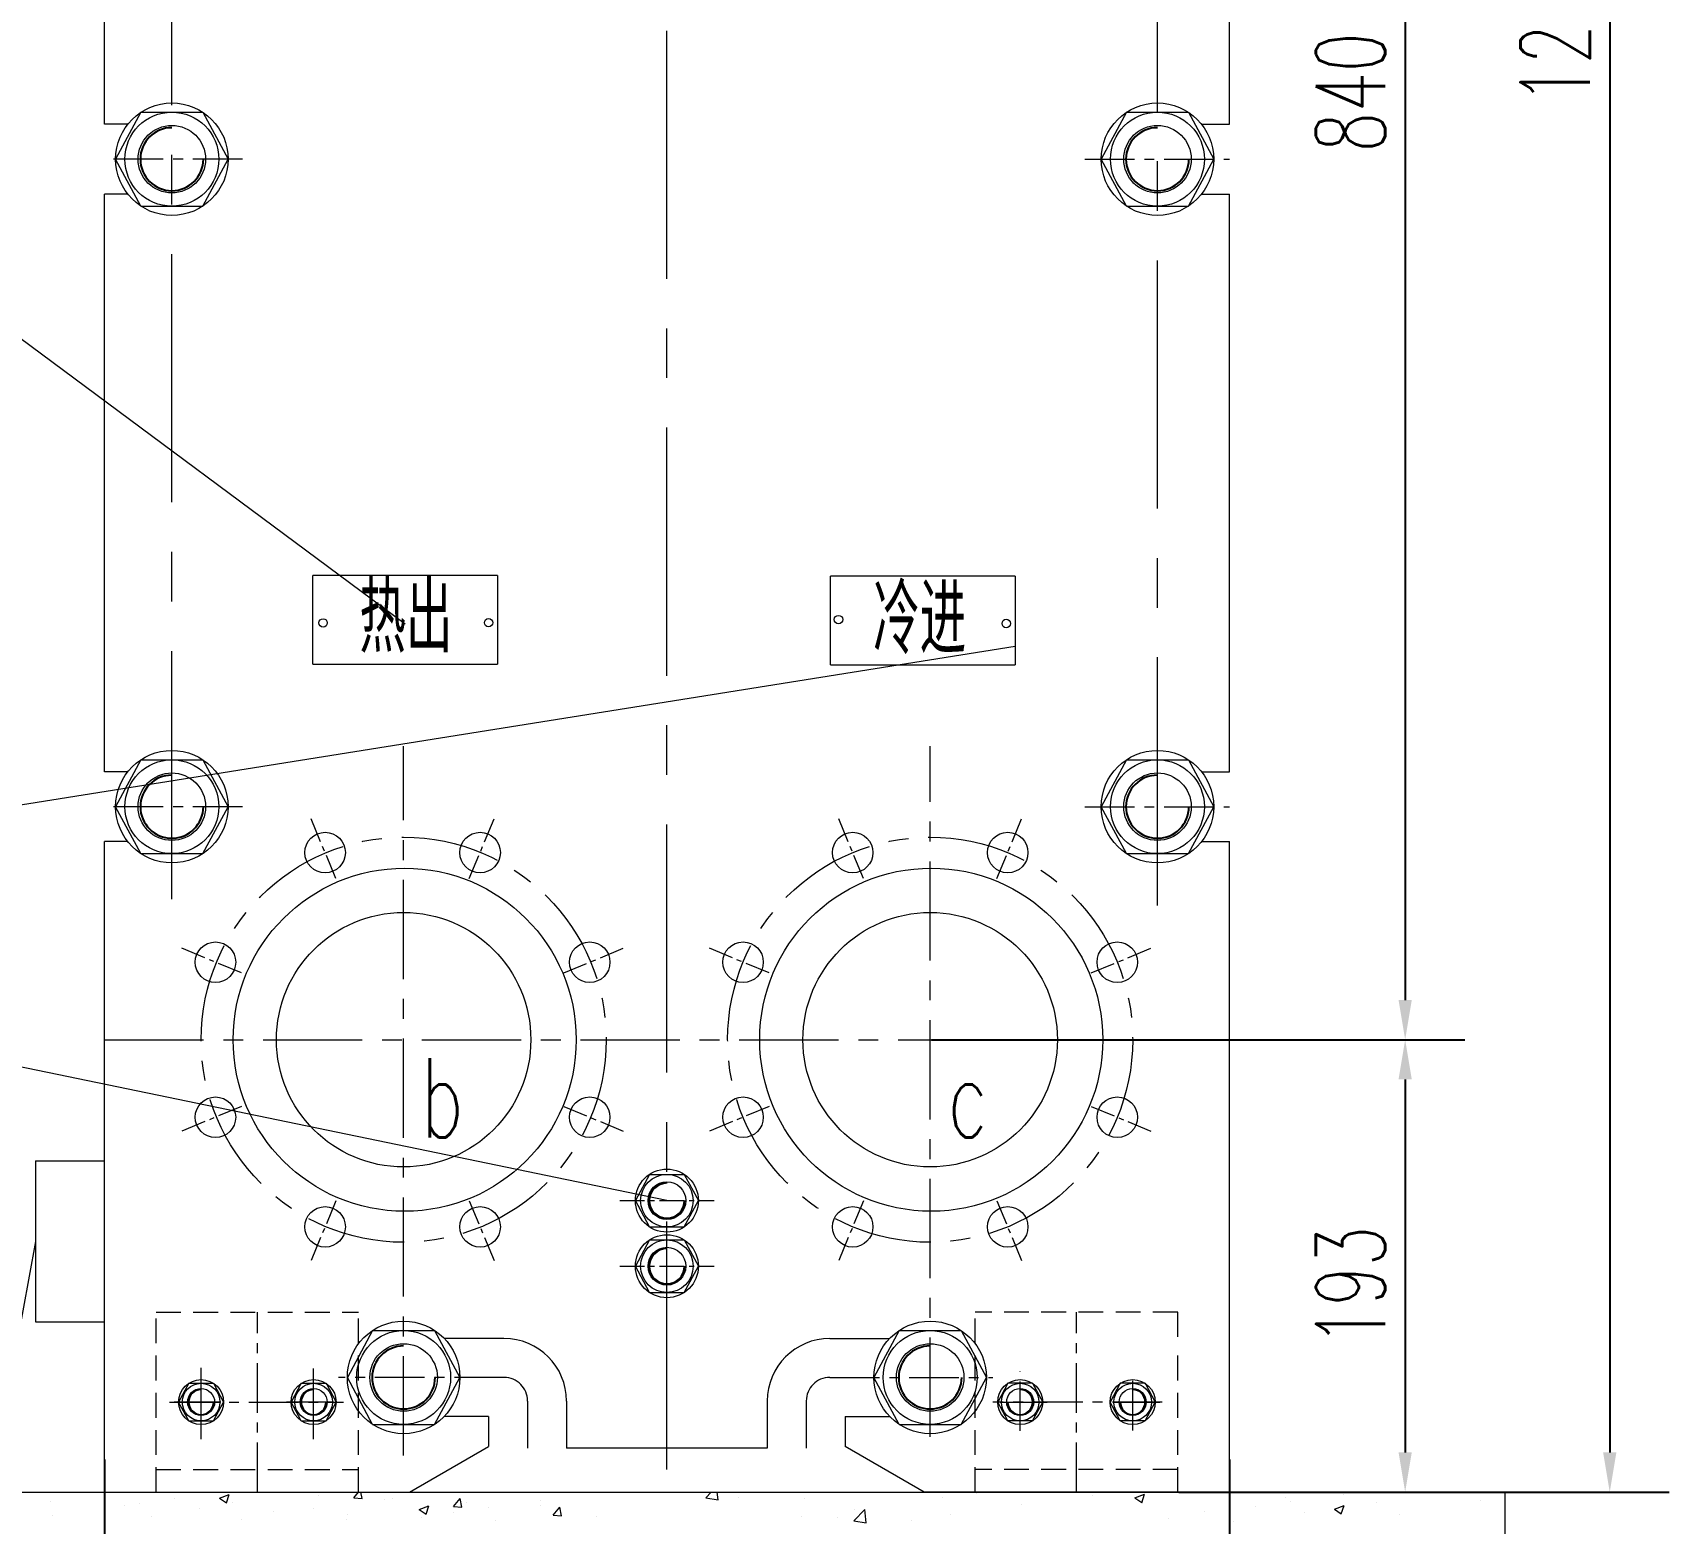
# Model space of a CAD drawing. Header units: millimetres. Extents: x 3108 to 3702, y 1162 to 1582.
# Drawn here: x 3382.7 to 3465.2, y 1378.5 to 1453.6 of the extents above; entities that cross this region are included whole.
import ezdxf

# ---------------------------------------------------------------- set-up
doc = ezdxf.new("R2010")
doc.units = ezdxf.units.MM
doc.linetypes.add('CENTERX2', pattern=[4, 2.5, -0.5, 0.5, -0.5])
doc.linetypes.add('HIDDEN', pattern=[0.375, 0.25, -0.125])
doc.layers.get('DEFPOINTS').update_dxf_attribs({"lineweight": 18})
for name, color, linetype, lineweight, true_color in [('1', 1, 'Continuous', 18, 0xff0000), ('2', 2, 'Continuous', 18, 0xffff00), ('3', 3, 'CENTERX2', 18, 0x00ff00), ('5', 6, 'HIDDEN', 18, 0xff00ff)]:
    doc.layers.add(name, color=color, linetype=linetype, lineweight=lineweight, true_color=true_color)
doc.styles.add('HZ', font='txt.shx', dxfattribs={"width": 0.67, "bigfont": 'hztxt.shx'})
doc.styles.get("Standard").update_dxf_attribs({"font": 'arial.ttf'})
doc.dimstyles.new('ISO-25', dxfattribs={"dimtxt": 2.5, "dimasz": 2.5, "dimexe": 1.25, "dimexo": 0.625, "dimtad": 1, "dimtxsty": 'Standard', "dimcen": 2.5, "dimadec": 0, "dimazin": 0, "dimtfac": 1, "dimtmove": 0, "dimatfit": 3, "dimfxl": 0, "dimarcsym": 0})

# ---------------------------------------------------------------- blocks, each defined once
blk = doc.blocks.new('*D41')
at = {"layer": '2', "color": 0, "lineweight": -2, "ltscale": 0.5, "transparency": 16777216}
for p, q in [((3428.008, 1502.866), (3454.882, 1502.866)), ((3451.882, 1500.866), (3451.882, 1404.848)), ((3428.008, 1402.848), (3454.882, 1402.848))]:
    blk.add_line(p, q, dxfattribs=at)
at = {"layer": '2', "color": 0, "ltscale": 0.5, "transparency": 16777216}
for points in [[(3451.549, 1500.866), (3452.215, 1500.866), (3451.882, 1502.866)], [(3451.549, 1404.848), (3452.215, 1404.848), (3451.882, 1402.848)]]:
    blk.add_solid(points, dxfattribs=at)
at = {"layer": 'DEFPOINTS', "color": 0, "ltscale": 0.5, "transparency": 16777216}
for p in [(3427.945, 1502.866), (3427.945, 1402.848), (3451.882, 1402.848)]:
    blk.add_point(p, dxfattribs=at)
at = {"layer": '2', "color": 0, "ltscale": 0.5, "transparency": 16777216, "insert": (3449.132, 1450.589), "char_height": 3.5, "attachment_point": 5, "rotation": 90, "style": 'HZ'}
blk.add_mtext('\\A1;840', dxfattribs=at)
blk = doc.blocks.new('*D42')
at = {"layer": '2', "color": 0, "lineweight": -2, "ltscale": 0.5, "transparency": 16777216}
for p, q in [((3421.544, 1531.103), (3465.191, 1531.103)), ((3462.191, 1529.103), (3462.191, 1382.054)), ((3443.09, 1380.054), (3465.191, 1380.054))]:
    blk.add_line(p, q, dxfattribs=at)
at = {"layer": '2', "color": 0, "ltscale": 0.5, "transparency": 16777216}
for points in [[(3461.858, 1529.103), (3462.525, 1529.103), (3462.191, 1531.103)], [(3461.858, 1382.054), (3462.525, 1382.054), (3462.191, 1380.054)]]:
    blk.add_solid(points, dxfattribs=at)
at = {"layer": 'DEFPOINTS', "color": 0, "ltscale": 0.5, "transparency": 16777216}
for p in [(3421.481, 1531.103), (3443.027, 1380.054), (3462.191, 1380.054)]:
    blk.add_point(p, dxfattribs=at)
at = {"layer": '2', "color": 0, "ltscale": 0.5, "transparency": 16777216, "insert": (3459.441, 1454.007), "char_height": 3.5, "attachment_point": 5, "rotation": 90, "style": 'HZ'}
blk.add_mtext('\\A1;1254', dxfattribs=at)
blk = doc.blocks.new('*D43')
at = {"layer": '2', "color": 0, "lineweight": -2, "ltscale": 0.5, "transparency": 16777216}
for p, q in [((3386.327, 1381.693), (3386.327, 1366.237)), ((3443.027, 1381.693), (3443.027, 1366.237)), ((3388.327, 1369.237), (3441.027, 1369.237))]:
    blk.add_line(p, q, dxfattribs=at)
at = {"layer": '2', "color": 0, "ltscale": 0.5, "transparency": 16777216}
for points in [[(3388.327, 1369.57), (3388.327, 1368.903), (3386.327, 1369.237)], [(3441.027, 1369.57), (3441.027, 1368.903), (3443.027, 1369.237)]]:
    blk.add_solid(points, dxfattribs=at)
at = {"layer": 'DEFPOINTS', "color": 0, "ltscale": 0.5, "transparency": 16777216}
for p in [(3386.327, 1381.755), (3443.027, 1381.755), (3443.027, 1369.237)]:
    blk.add_point(p, dxfattribs=at)
at = {"layer": '2', "color": 0, "ltscale": 0.5, "transparency": 16777216, "insert": (3416.246, 1371.987), "char_height": 3.5, "attachment_point": 5, "style": 'HZ'}
blk.add_mtext('\\A1;480', dxfattribs=at)
blk = doc.blocks.new('*D44')
at = {"layer": '2', "color": 0, "lineweight": -2, "ltscale": 0.5, "transparency": 16777216}
for p, q in [((3428.008, 1402.848), (3454.882, 1402.848)), ((3451.882, 1400.848), (3451.882, 1382.054)), ((3440.482, 1380.054), (3454.882, 1380.054))]:
    blk.add_line(p, q, dxfattribs=at)
at = {"layer": '2', "color": 0, "ltscale": 0.5, "transparency": 16777216}
for points in [[(3451.549, 1400.848), (3452.215, 1400.848), (3451.882, 1402.848)], [(3451.549, 1382.054), (3452.215, 1382.054), (3451.882, 1380.054)]]:
    blk.add_solid(points, dxfattribs=at)
at = {"layer": 'DEFPOINTS', "color": 0, "ltscale": 0.5, "transparency": 16777216}
for p in [(3427.945, 1402.848), (3440.419, 1380.054), (3451.882, 1380.054)]:
    blk.add_point(p, dxfattribs=at)
at = {"layer": '2', "color": 0, "ltscale": 0.5, "transparency": 16777216, "insert": (3449.132, 1390.435), "char_height": 3.5, "attachment_point": 5, "rotation": 90, "style": 'HZ'}
blk.add_mtext('\\A1;193', dxfattribs=at)

msp = doc.modelspace()

# ---------------------------------------------------------------- linework, layer by layer
at = {"color": 2, "linetype": 'Continuous', "ltscale": 0.25}
for centre, radius, start, end in [((3389.72922, 1447.21478), 1.5876, 90, 0), ((3439.39842, 1447.21478), 1.5876, 90, 0), ((3389.72922, 1414.58943), 1.5876, 90, 0), ((3439.39842, 1414.58943), 1.5876, 90, 0), ((3414.67722, 1394.73956), 0.88906, 90, 0), ((3414.67722, 1391.43525), 0.88906, 90, 0), ((3401.40953, 1385.8317), 1.5876, 90, 0), ((3427.94502, 1385.8317), 1.5876, 90, 0), ((3391.20342, 1384.59026), 0.63504, 90, 0), ((3396.87342, 1384.59026), 0.63504, 90, 0), ((3432.48102, 1384.59026), 0.63504, 180, 90), ((3438.15102, 1384.59026), 0.63504, 180, 90)]:
    msp.add_arc(centre, radius, start, end, dxfattribs=at)
at = {"layer": '1', "ltscale": 200}
for p, q in [((3386.32722, 1448.97248), (3386.32722, 1476.43453)), ((3443.02722, 1448.97248), (3443.02722, 1475.66897)), ((3386.32722, 1448.97248), (3386.32722, 1451.00948)), ((3387.50487, 1448.97248), (3386.32722, 1448.97248)), ((3441.62277, 1448.97248), (3443.02722, 1448.97248)), ((3386.32722, 1434.76976), (3386.32722, 1445.45708)), ((3386.32722, 1434.76976), (3386.32722, 1445.45708)), ((3387.50487, 1445.45708), (3386.32722, 1445.45708)), ((3441.62277, 1445.45708), (3443.02722, 1445.45708)), ((3443.02722, 1434.76976), (3443.02722, 1445.45708)), ((3386.32722, 1416.34713), (3386.32722, 1441.31571)), ((3443.02722, 1416.34713), (3443.02722, 1441.31571)), ((3386.32722, 1416.34713), (3386.32722, 1431.25436)), ((3443.02722, 1416.34713), (3443.02722, 1417.99143)), ((3387.50487, 1416.34713), (3386.32722, 1416.34713)), ((3441.62277, 1416.34713), (3443.02722, 1416.34713)), ((3387.50487, 1412.83173), (3386.32722, 1412.83173)), ((3386.32722, 1398.48176), (3386.32722, 1412.83173)), ((3386.32722, 1396.72406), (3386.32722, 1412.83173)), ((3441.62277, 1412.83173), (3443.02722, 1412.83173)), ((3443.02722, 1395.07976), (3443.02722, 1412.83173)), ((3386.32722, 1380.05426), (3386.32722, 1398.01381)), ((3443.02722, 1380.05426), (3443.02722, 1397.66187)), ((3386.32722, 1395.07976), (3386.32722, 1396.72406)), ((3386.32722, 1395.07976), (3386.32722, 1396.72406)), ((3386.32722, 1380.05426), (3401.70778, 1380.05426)), ((3388.02822, 1380.05426), (3400.27542, 1380.05426)), ((3443.02722, 1380.05426), (3427.64666, 1380.05426)), ((3441.32622, 1380.05426), (3429.07902, 1380.05426))]:
    msp.add_line(p, q, dxfattribs=at)
at = {"layer": '1', "ltscale": 0.25}
for p, q in [((3388.16812, 1449.58126), (3386.89422, 1447.21478)), ((3388.16812, 1449.58126), (3391.29032, 1449.58126)), ((3391.29032, 1449.58126), (3392.56422, 1447.21478)), ((3437.83732, 1449.58126), (3436.56342, 1447.21478)), ((3437.83732, 1449.58126), (3440.95952, 1449.58126)), ((3440.95952, 1449.58126), (3442.23342, 1447.21478)), ((3388.16812, 1444.84831), (3386.89422, 1447.21478)), ((3391.29032, 1444.84831), (3392.56422, 1447.21478)), ((3437.83732, 1444.84831), (3436.56342, 1447.21478)), ((3440.95952, 1444.84831), (3442.23342, 1447.21478)), ((3388.16812, 1444.84831), (3391.29032, 1444.84831)), ((3437.83732, 1444.84831), (3440.95952, 1444.84831)), ((3406.14055, 1426.23897), (3396.82621, 1426.23897)), ((3396.82621, 1421.77227), (3396.82621, 1426.23897)), ((3406.14055, 1426.23897), (3406.14055, 1421.77227)), ((3422.91577, 1421.72943), (3422.91577, 1426.19613)), ((3432.23011, 1426.19613), (3422.91577, 1426.19613)), ((3432.23011, 1426.19613), (3432.23011, 1421.72943)), ((3396.82621, 1421.77227), (3406.14055, 1421.77227)), ((3422.91577, 1421.72943), (3432.23011, 1421.72943)), ((3388.16812, 1416.9559), (3386.89422, 1414.58943)), ((3388.16812, 1416.9559), (3391.29032, 1416.9559)), ((3391.29032, 1416.9559), (3392.56422, 1414.58943)), ((3437.83732, 1416.9559), (3436.56342, 1414.58943)), ((3437.83732, 1416.9559), (3440.95952, 1416.9559)), ((3440.95952, 1416.9559), (3442.23342, 1414.58943)), ((3388.16812, 1412.22295), (3386.89422, 1414.58943)), ((3391.29032, 1412.22295), (3392.56422, 1414.58943)), ((3437.83732, 1412.22295), (3436.56342, 1414.58943)), ((3440.95952, 1412.22295), (3442.23342, 1414.58943)), ((3388.16812, 1412.22295), (3391.29032, 1412.22295)), ((3437.83732, 1412.22295), (3440.95952, 1412.22295)), ((3413.80301, 1396.06479), (3413.08962, 1394.73956)), ((3413.80301, 1396.06479), (3415.55143, 1396.06479)), ((3415.55143, 1396.06479), (3416.26482, 1394.73956)), ((3413.80301, 1393.41434), (3413.08962, 1394.73956)), ((3415.55143, 1393.41434), (3416.26482, 1394.73956)), ((3413.80301, 1393.41434), (3415.55143, 1393.41434)), ((3413.80301, 1392.76047), (3413.08962, 1391.43525)), ((3413.80301, 1392.76047), (3415.55143, 1392.76047)), ((3415.55143, 1392.76047), (3416.26482, 1391.43525)), ((3413.80301, 1390.11002), (3413.08962, 1391.43525)), ((3415.55143, 1390.11002), (3416.26482, 1391.43525)), ((3413.80301, 1390.11002), (3415.55143, 1390.11002)), ((3399.84843, 1388.19818), (3398.57453, 1385.8317)), ((3399.84843, 1388.19818), (3402.97063, 1388.19818)), ((3402.97063, 1388.19818), (3404.24453, 1385.8317)), ((3426.38392, 1388.19818), (3425.11002, 1385.8317)), ((3426.38392, 1388.19818), (3429.50612, 1388.19818)), ((3429.50612, 1388.19818), (3430.78002, 1385.8317)), ((3406.46672, 1387.79508), (3403.45461, 1387.79508)), ((3422.88772, 1387.79508), (3425.89994, 1387.79508)), ((3399.84843, 1383.46523), (3398.57453, 1385.8317)), ((3402.97063, 1383.46523), (3404.24453, 1385.8317)), ((3426.38392, 1383.46523), (3425.11002, 1385.8317)), ((3429.50612, 1383.46523), (3430.78002, 1385.8317)), ((3390.57898, 1385.53685), (3390.06942, 1384.59026)), ((3390.57898, 1385.53685), (3391.82786, 1385.53685)), ((3391.82786, 1385.53685), (3392.33742, 1384.59026)), ((3396.24898, 1385.53685), (3395.73942, 1384.59026)), ((3396.24898, 1385.53685), (3397.49786, 1385.53685)), ((3397.49786, 1385.53685), (3398.00742, 1384.59026)), ((3431.85658, 1385.53685), (3431.34702, 1384.59026)), ((3433.10546, 1385.53685), (3431.85658, 1385.53685)), ((3433.10546, 1385.53685), (3433.61502, 1384.59026)), ((3437.52658, 1385.53685), (3437.01702, 1384.59026)), ((3438.77546, 1385.53685), (3437.52658, 1385.53685)), ((3438.77546, 1385.53685), (3439.28502, 1384.59026)), ((3390.57898, 1383.64367), (3390.06942, 1384.59026)), ((3391.82786, 1383.64367), (3392.33742, 1384.59026)), ((3396.24898, 1383.64367), (3395.73942, 1384.59026)), ((3397.49786, 1383.64367), (3398.00742, 1384.59026)), ((3409.62003, 1384.64178), (3409.62003, 1382.26192)), ((3419.73441, 1384.64178), (3419.73441, 1382.26192)), ((3431.85658, 1383.64367), (3431.34702, 1384.59026)), ((3433.10546, 1383.64367), (3433.61502, 1384.59026)), ((3437.52658, 1383.64367), (3437.01702, 1384.59026)), ((3438.77546, 1383.64367), (3439.28502, 1384.59026)), ((3390.57898, 1383.64367), (3391.82786, 1383.64367)), ((3396.24898, 1383.64367), (3397.49786, 1383.64367)), ((3399.84843, 1383.46523), (3402.97063, 1383.46523)), ((3405.69327, 1383.86832), (3403.45461, 1383.86832)), ((3405.69327, 1383.86832), (3405.69327, 1382.35528)), ((3423.66117, 1383.86832), (3423.66117, 1382.35528)), ((3423.66117, 1383.86832), (3425.89994, 1383.86832)), ((3426.38392, 1383.46523), (3429.50612, 1383.46523)), ((3433.10546, 1383.64367), (3431.85658, 1383.64367)), ((3438.77546, 1383.64367), (3437.52658, 1383.64367)), ((3401.70778, 1380.05426), (3405.69327, 1382.35528)), ((3419.73441, 1382.26192), (3409.62003, 1382.26192)), ((3427.64666, 1380.05426), (3423.66117, 1382.35528))]:
    msp.add_line(p, q, dxfattribs=at)
at = {"layer": '1'}
for p, q in [((3382.85372, 1396.73963), (3382.85372, 1388.62508)), ((3382.85372, 1396.73963), (3386.32722, 1396.73963)), ((3382.85372, 1388.62508), (3386.32722, 1388.62508))]:
    msp.add_line(p, q, dxfattribs=at)
at = {"layer": '1', "lineweight": 0}
for p, q in [((3372.44356, 1380.05426), (3456.91088, 1380.05426)), ((3456.91088, 1380.05426), (3456.91088, 1364.21464))]:
    msp.add_line(p, q, dxfattribs=at)
at = {"layer": '1', "ltscale": 0.25}
for centre, radius in [((3389.72922, 1447.21478), 2.835), ((3439.39842, 1447.21478), 2.835), ((3389.72922, 1447.21478), 2.36647), ((3439.39842, 1447.21478), 2.36647), ((3389.72922, 1447.21478), 1.701), ((3439.39842, 1447.21478), 1.701), ((3397.34995, 1423.84854), 0.21336), ((3405.69115, 1423.86135), 0.21336), ((3423.32485, 1424.01465), 0.21336), ((3431.78071, 1423.81851), 0.21336), ((3389.72922, 1414.58943), 2.835), ((3389.72922, 1414.58943), 2.36647), ((3439.39842, 1414.58943), 2.835), ((3439.39842, 1414.58943), 2.36647), ((3389.72922, 1414.58943), 1.701), ((3439.39842, 1414.58943), 1.701), ((3397.45125, 1412.27678), 1.0206), ((3405.26259, 1412.27678), 1.0206), ((3424.03935, 1412.27678), 1.0206), ((3431.85069, 1412.27678), 1.0206), ((3401.46192, 1402.84766), 8.6436), ((3427.99752, 1402.84766), 8.6436), ((3391.92781, 1406.75333), 1.0206), ((3410.78603, 1406.75333), 1.0206), ((3418.51591, 1406.75333), 1.0206), ((3437.37413, 1406.75333), 1.0206), ((3391.92781, 1398.94199), 1.0206), ((3410.78603, 1398.94199), 1.0206), ((3418.51591, 1398.94199), 1.0206), ((3437.37413, 1398.94199), 1.0206), ((3414.67722, 1394.73956), 1.5876), ((3414.67722, 1394.73956), 1.32523), ((3414.67722, 1394.73956), 0.95256), ((3397.45125, 1393.41855), 1.0206), ((3405.26259, 1393.41855), 1.0206), ((3424.03935, 1393.41855), 1.0206), ((3431.85069, 1393.41855), 1.0206), ((3414.67722, 1391.43525), 1.5876), ((3414.67722, 1391.43525), 1.32523), ((3414.67722, 1391.43525), 0.95256), ((3401.40953, 1385.8317), 2.835), ((3401.40953, 1385.8317), 2.36647), ((3427.94502, 1385.8317), 2.835), ((3427.94502, 1385.8317), 2.36647), ((3401.40953, 1385.8317), 1.701), ((3427.94502, 1385.8317), 1.701), ((3391.20342, 1384.59026), 1.134), ((3396.87342, 1384.59026), 1.134), ((3432.48102, 1384.59026), 1.134), ((3438.15102, 1384.59026), 1.134), ((3391.20342, 1384.59026), 0.94659), ((3391.20342, 1384.59026), 0.6804), ((3396.87342, 1384.59026), 0.94659), ((3396.87342, 1384.59026), 0.6804), ((3432.48102, 1384.59026), 0.94659), ((3432.48102, 1384.59026), 0.6804), ((3438.15102, 1384.59026), 0.94659), ((3438.15102, 1384.59026), 0.6804)]:
    msp.add_circle(centre, radius, dxfattribs=at)
at = {"layer": '1', "lineweight": 0}
for centre in [(3401.40942, 1402.84766), (3427.94502, 1402.84766)]:
    msp.add_circle(centre, 6.41036, dxfattribs=at)
at = {"layer": '1', "ltscale": 200}
for centre in [(3414.67722, 1394.73956), (3414.67722, 1391.43525)]:
    msp.add_circle(centre, 0.95256, dxfattribs=at)
at = {"layer": '1', "ltscale": 0.25}
for centre, start, end in [((3406.46672, 1384.64178), 0, 90), ((3422.88772, 1384.64178), 90, 180)]:
    msp.add_arc(centre, 3.15331, start, end, dxfattribs=at)
at = {"layer": '2', "ltscale": 0.5}
for p, q in [((3401.48023, 1423.78029), (3372.02983, 1445.64087)), ((3432.23011, 1422.65976), (3372.02983, 1413.06894)), ((3414.67722, 1394.73956), (3372.02983, 1403.56016)), ((3382.85372, 1392.68235), (3364.33904, 1291.63673))]:
    msp.add_line(p, q, dxfattribs=at)
at = {"layer": '2'}
for p, q in [((3392.13555, 1379.7431), (3392.62568, 1379.93124)), ((3392.48282, 1379.50577), (3392.62476, 1379.92878)), ((3393.35879, 1380.02715), (3393.35879, 1380.02715)), ((3397.09555, 1379.86927), (3397.09555, 1379.86927)), ((3398.89835, 1379.77261), (3399.13468, 1380.05426)), ((3399.31583, 1379.73353), (3399.25667, 1380.05426)), ((3416.63144, 1379.7642), (3416.90975, 1380.05426)), ((3417.25304, 1379.66575), (3417.20784, 1380.05426)), ((3418.29669, 1379.8064), (3418.29669, 1379.8064)), ((3430.30424, 1379.99801), (3430.30424, 1379.99801)), ((3436.10688, 1379.88299), (3436.10688, 1379.88299)), ((3438.25673, 1379.75836), (3438.74686, 1379.9465)), ((3438.60401, 1379.521), (3438.74594, 1379.944)), ((3448.76259, 1379.90965), (3448.76259, 1379.90965)), ((3454.01704, 1380.03628), (3454.01704, 1380.03628)), ((3383.62445, 1379.56053), (3383.62445, 1379.56053)), ((3387.36121, 1379.40265), (3387.36121, 1379.40265)), ((3388.11306, 1379.48033), (3388.11306, 1379.48033)), ((3389.86544, 1379.71103), (3389.86544, 1379.71103)), ((3391.09797, 1379.24476), (3391.09797, 1379.24476)), ((3392.13555, 1379.7431), (3392.48375, 1379.50824)), ((3392.78763, 1379.52774), (3392.78763, 1379.52774)), ((3394.83472, 1379.08688), (3394.83472, 1379.08688)), ((3396.85078, 1379.20499), (3396.85078, 1379.20499)), ((3398.89835, 1379.77261), (3399.31675, 1379.73601)), ((3400.44484, 1379.69786), (3400.44484, 1379.69786)), ((3400.8323, 1379.71139), (3400.8323, 1379.71139)), ((3402.19546, 1379.18248), (3402.68559, 1379.37063)), ((3402.19546, 1379.18248), (3402.54366, 1378.94762)), ((3402.54273, 1378.94515), (3402.68466, 1379.36816)), ((3402.62954, 1379.39224), (3402.62954, 1379.39224)), ((3403.91917, 1379.33335), (3404.25663, 1379.73552)), ((3403.91917, 1379.33335), (3404.33757, 1379.29674)), ((3403.92028, 1379.04294), (3403.92028, 1379.04294)), ((3404.33665, 1379.29426), (3404.25572, 1379.73304)), ((3404.56906, 1379.5535), (3404.56906, 1379.5535)), ((3405.67266, 1379.27365), (3405.67266, 1379.27365)), ((3408.30582, 1379.39562), (3408.30582, 1379.39562)), ((3408.32379, 1379.62268), (3408.32379, 1379.62268)), ((3408.93999, 1378.89408), (3409.27745, 1379.29626)), ((3409.35748, 1378.85499), (3409.27654, 1379.29377)), ((3416.63144, 1379.7642), (3417.254, 1379.66765)), ((3421.63212, 1379.74549), (3421.63212, 1379.74549)), ((3424.10213, 1378.60557), (3424.64735, 1379.1738)), ((3424.13101, 1379.18529), (3424.13101, 1379.18529)), ((3424.72372, 1378.50711), (3424.64639, 1379.1719)), ((3428.55186, 1379.76731), (3428.55186, 1379.76731)), ((3432.57113, 1379.43486), (3432.57113, 1379.43486)), ((3438.25674, 1379.75836), (3438.60493, 1379.5235)), ((3441.75462, 1379.07252), (3441.75462, 1379.07252)), ((3444.35909, 1379.32992), (3444.35909, 1379.32992)), ((3445.83693, 1379.77325), (3445.83693, 1379.77325)), ((3446.11146, 1379.56063), (3446.11146, 1379.56063)), ((3446.78727, 1379.01857), (3446.78727, 1379.01857)), ((3448.31664, 1379.19775), (3448.80677, 1379.38589)), ((3448.31664, 1379.19775), (3448.66484, 1378.96288)), ((3448.66391, 1378.96038), (3448.80584, 1379.38338)), ((3450.42298, 1379.54341), (3450.42298, 1379.54341)), ((3455.67884, 1379.63775), (3455.67884, 1379.63775)), ((3383.69221, 1378.89831), (3383.69221, 1378.89831)), ((3388.70532, 1378.827), (3388.70532, 1378.827)), ((3393.21507, 1378.68015), (3393.21507, 1378.68015)), ((3398.54724, 1378.69151), (3398.54724, 1378.69151)), ((3398.57148, 1378.929), (3398.57148, 1378.929)), ((3402.30824, 1378.77111), (3402.30824, 1378.77111)), ((3406.04499, 1378.61323), (3406.04499, 1378.61323)), ((3408.93999, 1378.89408), (3409.35839, 1378.85748)), ((3411.12523, 1378.83344), (3411.12523, 1378.83344)), ((3421.47989, 1378.83626), (3421.47989, 1378.83626)), ((3423.25284, 1378.76408), (3423.25284, 1378.76408)), ((3424.10213, 1378.60557), (3424.72468, 1378.50901)), ((3426.9896, 1378.6062), (3426.9896, 1378.6062)), ((3428.97708, 1378.94199), (3428.97708, 1378.94199)), ((3439.93823, 1378.74791), (3439.93823, 1378.74791)), ((3443.25153, 1378.57044), (3443.25153, 1378.57044)), ((3451.59654, 1378.93702), (3451.59654, 1378.93702))]:
    msp.add_line(p, q, dxfattribs=at)
at = {"layer": '3', "ltscale": 5}
for p, q in [((3414.67722, 1381.18977), (3414.67722, 1532.84361)), ((3389.72922, 1409.93079), (3389.72922, 1486.04655)), ((3439.39842, 1409.61579), (3439.39842, 1485.20865))]:
    msp.add_line(p, q, dxfattribs=at)
at = {"layer": '3'}
for p, q in [((3393.29106, 1447.21478), (3386.43517, 1447.21478)), ((3435.73818, 1447.21478), (3443.02722, 1447.21478)), ((3393.29106, 1414.58943), (3386.43517, 1414.58943)), ((3435.73818, 1414.58943), (3443.02722, 1414.58943)), ((3394.03842, 1380.05426), (3394.03842, 1389.12626)), ((3435.31602, 1380.05426), (3435.31602, 1389.12626)), ((3396.87342, 1382.72259), (3396.87342, 1386.05275)), ((3406.46672, 1385.8317), (3398.1245, 1385.8317)), ((3422.88772, 1385.8317), (3431.10625, 1385.8317)), ((3432.48102, 1383.13521), (3432.48102, 1386.14997)), ((3438.15102, 1383.16167), (3438.15102, 1386.05275)), ((3389.6102, 1384.59026), (3398.37098, 1384.59026)), ((3407.65665, 1384.64178), (3407.65665, 1382.26192)), ((3421.69779, 1384.64178), (3421.69779, 1382.26192)), ((3439.63052, 1384.59026), (3431.10494, 1384.59026))]:
    msp.add_line(p, q, dxfattribs=at)
at = {"layer": '3', "ltscale": 2}
for p, q in [((3401.40942, 1381.90248), (3401.40942, 1417.63355)), ((3427.94502, 1382.83575), (3427.94502, 1417.63355)), ((3386.32722, 1402.84766), (3443.02722, 1402.84766))]:
    msp.add_line(p, q, dxfattribs=at)
at = {"layer": '3', "ltscale": 0.5}
for p, q in [((3397.99371, 1410.96718), (3396.69182, 1414.11022)), ((3404.72013, 1410.96718), (3406.02202, 1414.11022)), ((3424.58181, 1410.96718), (3423.27992, 1414.11022)), ((3431.30823, 1410.96718), (3432.61012, 1414.11022)), ((3393.2374, 1406.21088), (3390.09437, 1407.51276)), ((3409.47644, 1406.21088), (3412.61947, 1407.51276)), ((3419.8255, 1406.21088), (3416.68247, 1407.51276)), ((3436.06454, 1406.21088), (3439.20757, 1407.51276)), ((3393.2374, 1399.48445), (3390.09437, 1398.18256)), ((3409.47644, 1399.48445), (3412.61947, 1398.18256)), ((3419.8255, 1399.48445), (3416.68247, 1398.18256)), ((3436.06454, 1399.48445), (3439.20757, 1398.18256)), ((3397.99371, 1394.72815), (3396.69182, 1391.58511)), ((3404.72013, 1394.72815), (3406.02202, 1391.58511)), ((3412.30364, 1394.73956), (3417.05174, 1394.73956)), ((3424.58181, 1394.72815), (3423.27992, 1391.58511)), ((3431.30823, 1394.72815), (3432.61012, 1391.58511)), ((3412.30364, 1391.43525), (3417.05174, 1391.43525))]:
    msp.add_line(p, q, dxfattribs=at)
at = {"layer": '3', "ltscale": 200}
for p, q in [((3414.67722, 1382.45156), (3414.67722, 1392.52174)), ((3391.20342, 1382.99241), (3391.20342, 1386.31755)), ((3391.20342, 1382.72259), (3391.20342, 1386.05275)), ((3396.87342, 1383.03483), (3396.87342, 1386.27555))]:
    msp.add_line(p, q, dxfattribs=at)
at = {"layer": '3', "ltscale": 50}
for p, q in [((3392.20548, 1384.59026), (3389.83848, 1384.59026)), ((3397.87548, 1384.59026), (3395.50848, 1384.59026)), ((3431.47896, 1384.59026), (3433.84596, 1384.59026)), ((3437.14896, 1384.59026), (3439.51596, 1384.59026))]:
    msp.add_line(p, q, dxfattribs=at)
at = {"layer": '3', "ltscale": 2}
for centre in [(3401.40942, 1402.84766), (3427.94502, 1402.84766)]:
    msp.add_circle(centre, 10.206, dxfattribs=at)
at = {"layer": '3'}
for centre, start, end in [((3406.46672, 1384.64178), 360, 90), ((3422.88772, 1384.64178), 90, 180)]:
    msp.add_arc(centre, 1.18993, start, end, dxfattribs=at)
at = {"layer": '5', "ltscale": 5}
for p, q in [((3388.93542, 1389.12626), (3399.14142, 1389.12626)), ((3388.93542, 1380.05426), (3388.93542, 1389.12626)), ((3399.14142, 1380.05426), (3399.14142, 1389.12626)), ((3440.41902, 1389.12626), (3430.21302, 1389.12626)), ((3430.21302, 1380.05426), (3430.21302, 1389.12626)), ((3440.41902, 1387.88214), (3440.41902, 1389.12626)), ((3440.41902, 1380.05426), (3440.41902, 1387.36803)), ((3388.93542, 1381.18826), (3399.14142, 1381.18826)), ((3440.41902, 1381.18826), (3430.21302, 1381.18826))]:
    msp.add_line(p, q, dxfattribs=at)

# ---------------------------------------------------------------- texts
at = {"layer": '2', "attachment_point": 7, "style": 'HZ'}
for s, insert, char_height, width in [('\\T1;热出', (3399.17883, 1422.34254), 3.5, 7.035), ('\\T1;冷进', (3425.07093, 1422.26775), 3.5, 7.093625), ('\\T1;b', (3402.26739, 1397.92488), 4, 8.7291429), ('\\T1;c', (3428.80299, 1397.92488), 4, 10.6242857)]:
    msp.add_mtext(s, dxfattribs=dict(at, insert=insert, char_height=char_height, width=width))

# ---------------------------------------------------------------- dimensions: what is measured, and where the dimension line sits
at = {"layer": '2', "ltscale": 0.5}
for base, p1, p2, text, picture, middle in [((3462.19137, 1380.05426), (3421.48122, 1531.10306), (3443.02722, 1380.05426), '1254', '*D42', (3462.19137, 1454.00727)), ((3451.88191, 1402.84766), (3427.94502, 1502.86646), (3427.94502, 1402.84766), '840', '*D41', (3451.88191, 1450.58889)), ((3451.88191, 1380.05426), (3427.94502, 1402.84766), (3440.41902, 1380.05426), '193', '*D44', (3451.88191, 1390.43523))]:
    dim = msp.add_linear_dim(base=base, p1=p1, p2=p2, angle=90, text=text, dimstyle='ISO-25', override={"dimtxt": 3.5, "dimasz": 2, "dimexe": 3, "dimexo": 0.0625, "dimgap": 1, "dimzin": 0, "dimtxsty": 'HZ', "dimsah": 1, "dimdle": 4, "dimtofl": 0, "dimatfit": 0, "dimtolj": 1, "dimtzin": 0}, dxfattribs=at)
    dim.commit()
    dim.dimension.update_dxf_attribs({"geometry": picture, "text_midpoint": middle, "dimtype": 160})
dim = msp.add_linear_dim(base=(3443.02722, 1369.2366), p1=(3386.32722, 1381.75526), p2=(3443.02722, 1381.75526), text='480', dimstyle='ISO-25', override={"dimtxt": 3.5, "dimasz": 2, "dimexe": 3, "dimexo": 0.0625, "dimgap": 1, "dimzin": 0, "dimtxsty": 'HZ', "dimsah": 1, "dimdle": 4, "dimtofl": 0, "dimatfit": 0, "dimtolj": 1, "dimtzin": 0}, dxfattribs=at)
dim.commit()
dim.dimension.update_dxf_attribs({"geometry": '*D43', "text_midpoint": (3416.24637, 1369.2366), "dimtype": 160})

doc.saveas('drawing.dxf')
